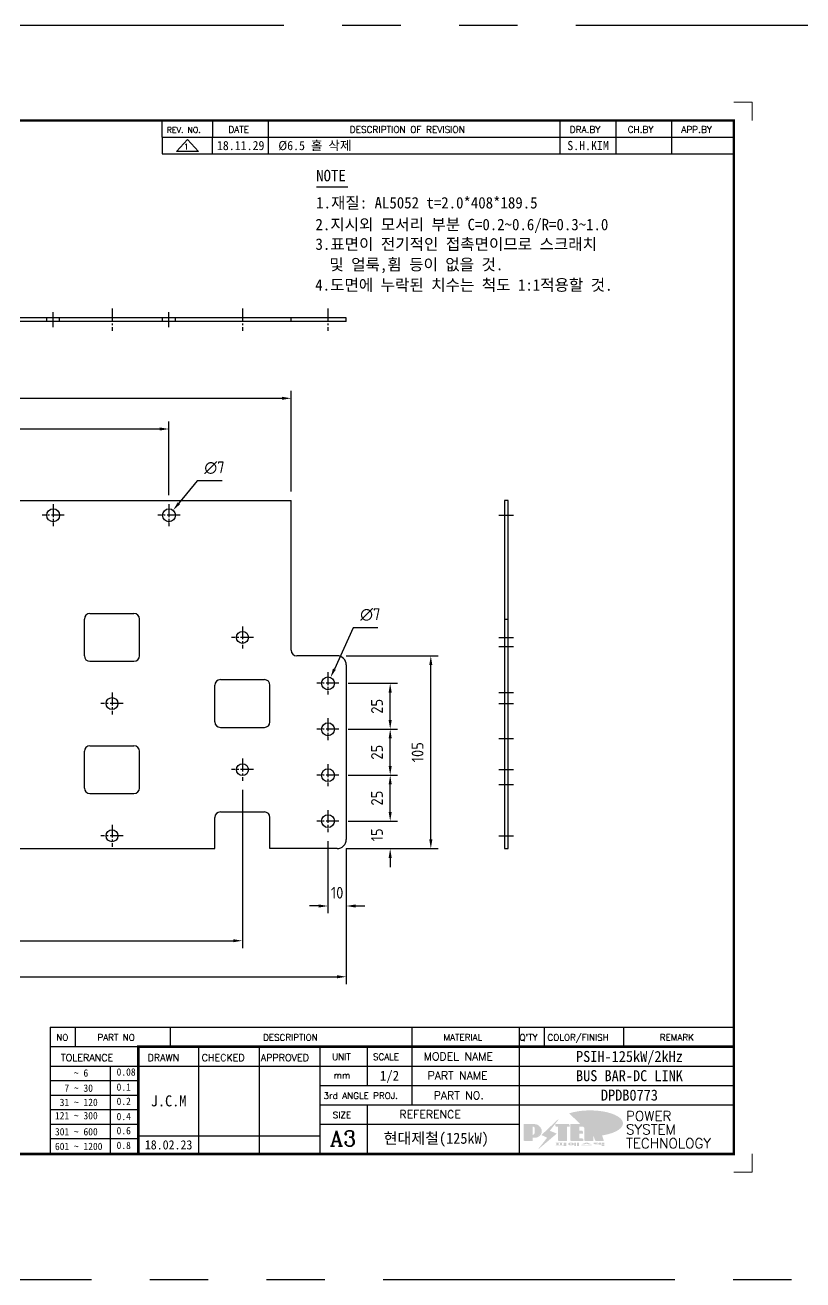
# Model space of a CAD drawing. Header units: millimetres. Extents: x 352 to 10586, y 0 to 3040.
# Drawn here: x 3135 to 3558, y 2121 to 2804 of the extents above; entities that cross this region are included whole.
import ezdxf
from ezdxf.enums import TextEntityAlignment as Align

# ---------------------------------------------------------------- set-up
doc = ezdxf.new("R2010")
doc.units = ezdxf.units.MM
for name, pattern in [('CENTER', [50.8, 31.75, -6.35, 6.35, -6.35]), ('CENTER1', [10, 7, -1, 1, -1]), ('HIDDEN2', [4.7625, 3.175, -1.5875]), ('PHANTOM2', [31.75, 15.875, -3.175, 3.175, -3.175, 3.175, -3.175])]:
    doc.linetypes.add(name, pattern=pattern)
doc.layers.add('FORMAT-1', color=7, linetype='Continuous')
doc.layers.add('line', color=3, linetype='Continuous')
doc.styles.add('h1', font='')
doc.styles.add('HAN', font='')
doc.styles.add('RC', font='ROMANC.SHX')
doc.styles.add('ROMANT', font='romant')
doc.styles.get("Standard").update_dxf_attribs({"font": 'ISOCP.SHX', "bigfont": 'WHGTXT.SHX'})
doc.styles.get('h1').set_extended_font_data('New Gulim')
doc.styles.get('HAN').set_extended_font_data('GulimChe')
doc.dimstyles.new('PS-2', dxfattribs={"dimscale": 2, "dimtxt": 3.2, "dimasz": 2.5, "dimexe": 2, "dimexo": 2.5, "dimgap": 2, "dimtad": 1, "dimtoh": 1, "dimrnd": 0.05, "dimzin": 12, "dimdsep": 46, "dimtxsty": 'Standard', "dimcen": 0, "dimclrt": 2, "dimazin": 3, "dimtfac": 1, "dimtofl": 0, "dimtmove": 0, "dimatfit": 3, "dimfxl": 0, "dimtolj": 1, "dimtzin": 0, "dimarcsym": 0})

# ---------------------------------------------------------------- blocks, each defined once
blk = doc.blocks.new('*D454')
at = {"color": 0, "lineweight": -2}
for p, q in [((3309.71, 2460.46), (3359.68, 2460.46)), ((3355.68, 2360.46), (3355.68, 2455.46)), ((3309.71, 2355.46), (3359.68, 2355.46))]:
    blk.add_line(p, q, dxfattribs=at)
at = {"color": 0}
for points in [[(3354.85, 2455.46), (3356.52, 2455.46), (3355.68, 2460.46)], [(3354.85, 2360.46), (3356.52, 2360.46), (3355.68, 2355.46)]]:
    blk.add_solid(points, dxfattribs=at)
at = {"layer": 'Defpoints', "color": 0}
for p in [(3304.71, 2460.46), (3355.68, 2460.46), (3304.71, 2355.46)]:
    blk.add_point(p, dxfattribs=at)
at = {"color": 2, "insert": (3348.48, 2407.96), "char_height": 6.4, "attachment_point": 5, "rotation": 90}
blk.add_mtext('\\A1;105', dxfattribs=at)
blk = doc.blocks.new('*D455')
at = {"color": 0, "lineweight": -2}
for p, q in [((3333.58, 2375.46), (3333.58, 2380.46)), ((3310.71, 2370.46), (3337.58, 2370.46)), ((3309.71, 2355.46), (3337.58, 2355.46)), ((3333.58, 2350.46), (3333.58, 2345.46))]:
    blk.add_line(p, q, dxfattribs=at)
at = {"color": 0}
for points in [[(3332.74, 2375.46), (3334.41, 2375.46), (3333.58, 2370.46)], [(3332.74, 2350.46), (3334.41, 2350.46), (3333.58, 2355.46)]]:
    blk.add_solid(points, dxfattribs=at)
at = {"layer": 'Defpoints', "color": 0}
for p in [(3305.71, 2370.46, 0), (3333.58, 2370.46), (3304.71, 2355.46)]:
    blk.add_point(p, dxfattribs=at)
at = {"color": 2, "insert": (3326.38, 2362.96), "char_height": 6.4, "attachment_point": 5, "rotation": 90}
blk.add_mtext('\\A1;15', dxfattribs=at)
blk = doc.blocks.new('*D456')
at = {"color": 0, "lineweight": -2}
for p, q in [((3310.71, 2395.46), (3337.58, 2395.46)), ((3333.58, 2375.46), (3333.58, 2390.46)), ((3310.71, 2370.46), (3337.58, 2370.46))]:
    blk.add_line(p, q, dxfattribs=at)
at = {"color": 0}
for points in [[(3332.74, 2390.46), (3334.41, 2390.46), (3333.58, 2395.46)], [(3332.74, 2375.46), (3334.41, 2375.46), (3333.58, 2370.46)]]:
    blk.add_solid(points, dxfattribs=at)
at = {"layer": 'Defpoints', "color": 0}
for p in [(3305.71, 2395.46, 0), (3333.58, 2395.46), (3305.71, 2370.46, 0)]:
    blk.add_point(p, dxfattribs=at)
at = {"color": 2, "insert": (3326.38, 2382.96), "char_height": 6.4, "attachment_point": 5, "rotation": 90}
blk.add_mtext('\\A1;25', dxfattribs=at)
blk = doc.blocks.new('*D457')
at = {"color": 0, "lineweight": -2}
for p, q in [((3310.71, 2420.46), (3337.58, 2420.46)), ((3333.58, 2400.46), (3333.58, 2415.46)), ((3310.71, 2395.46), (3337.58, 2395.46))]:
    blk.add_line(p, q, dxfattribs=at)
at = {"color": 0}
for points in [[(3332.74, 2415.46), (3334.41, 2415.46), (3333.58, 2420.46)], [(3332.74, 2400.46), (3334.41, 2400.46), (3333.58, 2395.46)]]:
    blk.add_solid(points, dxfattribs=at)
at = {"layer": 'Defpoints', "color": 0}
for p in [(3305.71, 2420.46, 0), (3333.58, 2420.46), (3305.71, 2395.46, 0)]:
    blk.add_point(p, dxfattribs=at)
at = {"color": 2, "insert": (3326.38, 2407.96), "char_height": 6.4, "attachment_point": 5, "rotation": 90}
blk.add_mtext('\\A1;25', dxfattribs=at)
blk = doc.blocks.new('*D458')
at = {"color": 0, "lineweight": -2}
for p, q in [((3310.71, 2445.46), (3337.58, 2445.46)), ((3333.58, 2425.46), (3333.58, 2440.46)), ((3310.71, 2420.46), (3337.58, 2420.46))]:
    blk.add_line(p, q, dxfattribs=at)
at = {"color": 0}
for points in [[(3332.74, 2440.46), (3334.41, 2440.46), (3333.58, 2445.46)], [(3332.74, 2425.46), (3334.41, 2425.46), (3333.58, 2420.46)]]:
    blk.add_solid(points, dxfattribs=at)
at = {"layer": 'Defpoints', "color": 0}
for p in [(3305.71, 2445.46, 0), (3333.58, 2445.46), (3305.71, 2420.46, 0)]:
    blk.add_point(p, dxfattribs=at)
at = {"color": 2, "insert": (3326.38, 2432.96), "char_height": 6.4, "attachment_point": 5, "rotation": 90}
blk.add_mtext('\\A1;25', dxfattribs=at)
blk = doc.blocks.new('*D459')
at = {"color": 0, "lineweight": -2}
for p, q in [((3313.42, 2475.68), (3303.22, 2453.2)), ((3326.91, 2475.68), (3313.42, 2475.68))]:
    blk.add_line(p, q, dxfattribs=at)
at = {"color": 0}
blk.add_solid([(3302.47, 2453.54), (3303.98, 2452.86), (3301.16, 2448.65)], dxfattribs=at)
at = {"layer": 'Defpoints', "color": 0}
for p in [(3301.16, 2448.65), (3298.27, 2442.27)]:
    blk.add_point(p, dxfattribs=at)
at = {"color": 2, "insert": (3322.75, 2482.88), "char_height": 6.4, "attachment_point": 5}
blk.add_mtext('\\A1;∅7', dxfattribs=at)
blk = doc.blocks.new('*D460')
at = {"color": 0, "lineweight": -2}
for p, q in [((2841.67, 2368.46), (2841.67, 2281.71)), ((3309.67, 2354.77), (3309.67, 2281.71)), ((2846.67, 2285.71), (3304.67, 2285.71))]:
    blk.add_line(p, q, dxfattribs=at)
at = {"color": 0}
for points in [[(2846.67, 2286.54), (2846.67, 2284.87), (2841.67, 2285.71)], [(3304.67, 2286.54), (3304.67, 2284.87), (3309.67, 2285.71)]]:
    blk.add_solid(points, dxfattribs=at)
at = {"layer": 'Defpoints', "color": 0}
for p in [(2841.67, 2373.46), (3309.67, 2359.77), (3309.67, 2285.71)]:
    blk.add_point(p, dxfattribs=at)
at = {"color": 2, "insert": (3075.67, 2292.91), "char_height": 6.4, "attachment_point": 5}
blk.add_mtext('\\A1;468', dxfattribs=at)
blk = doc.blocks.new('*D463')
at = {"color": 0, "lineweight": -2}
for p, q in [((3253.17, 2387.46), (3253.17, 2301.34)), ((2898.17, 2380.46), (2898.17, 2301.34)), ((2903.17, 2305.34), (3248.17, 2305.34))]:
    blk.add_line(p, q, dxfattribs=at)
at = {"color": 0}
for points in [[(2903.17, 2306.17), (2903.17, 2304.5), (2898.17, 2305.34)], [(3248.17, 2306.17), (3248.17, 2304.5), (3253.17, 2305.34)]]:
    blk.add_solid(points, dxfattribs=at)
at = {"layer": 'Defpoints', "color": 0}
for p in [(3253.17, 2392.46, 0), (2898.17, 2385.46, 0), (3253.17, 2305.34)]:
    blk.add_point(p, dxfattribs=at)
at = {"color": 2, "insert": (3075.67, 2312.54), "char_height": 6.4, "attachment_point": 5}
blk.add_mtext('\\A1;P-71*5=355', dxfattribs=at)
blk = doc.blocks.new('*D464')
at = {"color": 0, "lineweight": -2}
for p, q in [((3299.71, 2359.46), (3299.71, 2320.25)), ((3309.71, 2355.46), (3309.71, 2320.25)), ((3294.71, 2324.25), (3289.71, 2324.25)), ((3314.71, 2324.25), (3319.71, 2324.25))]:
    blk.add_line(p, q, dxfattribs=at)
at = {"color": 0}
for points in [[(3294.71, 2325.08), (3294.71, 2323.41), (3299.71, 2324.25)], [(3314.71, 2325.08), (3314.71, 2323.41), (3309.71, 2324.25)]]:
    blk.add_solid(points, dxfattribs=at)
at = {"layer": 'Defpoints', "color": 0}
for p in [(3299.71, 2364.46, 0), (3309.71, 2360.46, 0), (3299.71, 2324.25)]:
    blk.add_point(p, dxfattribs=at)
at = {"color": 2, "insert": (3304.71, 2331.45), "char_height": 6.4, "attachment_point": 5}
blk.add_mtext('\\A1;10', dxfattribs=at)
blk = doc.blocks.new('*D467')
at = {"color": 0, "lineweight": -2}
for p, q in [((2898.21, 2547.96), (2898.21, 2587.92)), ((2903.21, 2583.92), (3208.21, 2583.92)), ((3213.21, 2547.96), (3213.21, 2587.92))]:
    blk.add_line(p, q, dxfattribs=at)
at = {"color": 0}
for points in [[(2903.21, 2584.76), (2903.21, 2583.09), (2898.21, 2583.92)], [(3208.21, 2584.76), (3208.21, 2583.09), (3213.21, 2583.92)]]:
    blk.add_solid(points, dxfattribs=at)
at = {"layer": 'Defpoints', "color": 0}
for p in [(3213.21, 2583.92), (2898.21, 2542.96, 0), (3213.21, 2542.96, 0)]:
    blk.add_point(p, dxfattribs=at)
at = {"color": 2, "insert": (3055.71, 2591.12), "char_height": 6.4, "attachment_point": 5}
blk.add_mtext('\\A1;P-63*5=315', dxfattribs=at)
blk = doc.blocks.new('*D468')
at = {"color": 0, "lineweight": -2}
for p, q in [((3228.63, 2555.61), (3218.63, 2543.51)), ((3242.13, 2555.61), (3228.63, 2555.61))]:
    blk.add_line(p, q, dxfattribs=at)
at = {"color": 0}
blk.add_solid([(3217.99, 2544.04), (3219.27, 2542.98), (3215.44, 2539.66)], dxfattribs=at)
at = {"layer": 'Defpoints', "color": 0}
for p in [(3215.44, 2539.66), (3210.98, 2534.26)]:
    blk.add_point(p, dxfattribs=at)
at = {"color": 2, "insert": (3237.97, 2562.81), "char_height": 6.4, "attachment_point": 5}
blk.add_mtext('\\A1;∅7', dxfattribs=at)
blk = doc.blocks.new('*D601')
at = {"color": 0, "lineweight": -2}
for p, q in [((2871.71, 2549.96), (2871.71, 2604.62)), ((3279.71, 2549.96), (3279.71, 2604.62)), ((2876.71, 2600.62), (3274.71, 2600.62))]:
    blk.add_line(p, q, dxfattribs=at)
at = {"color": 0}
for points in [[(2876.71, 2601.45), (2876.71, 2599.79), (2871.71, 2600.62)], [(3274.71, 2601.45), (3274.71, 2599.79), (3279.71, 2600.62)]]:
    blk.add_solid(points, dxfattribs=at)
at = {"layer": 'Defpoints', "color": 0}
for p in [(3279.71, 2600.62), (2871.71, 2544.96), (3279.71, 2544.96)]:
    blk.add_point(p, dxfattribs=at)
at = {"color": 2, "insert": (3075.71, 2607.82), "char_height": 6.4, "attachment_point": 5}
blk.add_mtext('\\A1;408', dxfattribs=at)
blk = doc.blocks.new('re3')
at = {"color": 180}
for p, q in [((0, 0), (0, -4.55)), ((6.87, -0.64), (3.86, -3.91)), ((6.87, -0.64), (9.88, -3.91)), ((13.74, -4.55), (13.74, 0)), ((28.97, -4.55), (28.97, 0)), ((108.25, -4.55), (108.25, 0)), ((123.49, -4.55), (123.49, 0)), ((138.64, -4.55), (138.64, 0)), ((0, -4.55), (155.53, -4.55)), ((9.88, -3.91), (3.86, -3.91))]:
    blk.add_line(p, q, dxfattribs=at)
at = {"color": 2, "style": 'RC', "oblique": 15}
blk.add_attdef('REV.NO', text='', height=1.56, dxfattribs=at).set_placement((6.59, -2.56), align=Align.MIDDLE_CENTER)
blk.add_attdef('-1', text='', height=1.56, dxfattribs=at).set_placement((9.37, -1.66), align=Align.MIDDLE_LEFT)
at = {"color": 2, "style": 'HAN'}
for tag, p in [('REV.-DATE', (21.36, -2.28)), ('DRA.BY', (115.87, -2.28)), ('CH.BY', (131.07, -2.28)), ('APP.BY', (147.09, -2.28))]:
    blk.add_attdef(tag, text='', height=2.5, dxfattribs=at).set_placement(p, align=Align.MIDDLE_CENTER)
blk.add_attdef('DESCRIPTION-OF-REVISION', text='', height=2.5, dxfattribs=at).set_placement((31.61, -2.28), align=Align.MIDDLE_LEFT)
blk = doc.blocks.new('t3')
for p, q in [((0, 15.88), (46.25, 15.88)), ((0, 15.88), (0, 0)), ((46.25, 15.88), (46.25, 0)), ((0, 0), (46.25, 0))]:
    blk.add_line(p, q)
at = {"color": 1, "style": 'h1'}
for s, p in [('이도면은 (주)피에스텍의', (1.4, 11.29)), ('자산으로서 불법 유출시', (1.4, 6.41)), ('법에 의하여 처벌됨.', (1.4, 1.52))]:
    blk.add_text(s, height=3, dxfattribs=at).set_placement(p)
blk = doc.blocks.new('new LOGO')
at = {"layer": 'line'}
h = blk.add_hatch(color=253, dxfattribs=at)
edge = h.paths.add_edge_path()
edge.add_ellipse((333.9, 86.4), major_axis=(-165.9, 0), ratio=0.39426, start_angle=111.51268, end_angle=334.46902)
edge.add_ellipse((314.1, 81.2), major_axis=(-153.7, 0), ratio=0.40699, start_angle=121.30662, end_angle=327.74369, ccw=False)
edge.add_line((394, 27.8), (394.7, 25.6))
h = blk.add_hatch(color=1, dxfattribs=at)
h.paths.add_polyline_path([(41.5, 16.4), (54.3, 16.4, 1), (54.3, 82.9), (0, 82.9), (0, -0.1), (41.5, -0.1)])
h.paths.add_polyline_path([(41.5, 27.9), (41.5, 71.9), (43.6, 71.9, -0.414214), (54.6, 60.9), (54.6, 38.9, -0.414214), (43.6, 27.9)], flags=16)
h.paths.add_polyline_path([(214.7, 71.9), (227.5, 71.9), (227.5, 82.9), (159.7, 82.9), (159.7, 71.9), (172.5, 71.9), (172.5, -0.1), (214.7, -0.1)])
h.paths.add_polyline_path([(276, 37.4), (294.8, 37.4), (294.8, 49.1), (276, 49.1), (276, 71.9), (294.8, 71.9), (294.8, 82.9), (234.5, 82.9), (234.5, -0.1), (297, -0.1), (297, 10.9), (276, 10.9)])
h.paths.add_polyline_path([(347.2, 35.2), (359.7, -0.1), (400.5, -0.1), (379.6, 66.8), (399.7, 82.9), (380.6, 82.9), (347.2, 61.6), (347.2, 82.9), (305.5, 82.9), (305.5, -0.1), (347.2, -0.1)])
h = blk.add_hatch(color=250, dxfattribs=at)
h.paths.add_polyline_path([(44.5, 69.4), (46.6, 69.4, -0.129793), (52, 68, 0.221832), (43.6, 71.9), (41.5, 71.9), (41.5, 27.9), (43.6, 27.9, 0.02048), (44.5, 28)], flags=17)
h.paths.add_polyline_path([(44.5, 13.9), (57.3, 13.9, 0.72362), (77.1, 73.9, -0.679777), (54.3, 16.4), (41.5, 16.4), (41.5, -0.1), (3, -0.1), (3, -2.6), (44.5, -2.6)])
h.paths.add_polyline_path([(117.9, 14.2), (71.5, -44.4), (77.1, -39.6), (120.8, 15.6), (92, 28.9), (173.3, 106), (177.5, 111.4), (89.1, 27.6)])
h.paths.add_polyline_path([(162.7, 71.9), (162.7, 69.4), (172.5, 69.4), (172.5, 71.9)], flags=17)
h.paths.add_polyline_path([(217.7, 69.4), (230.5, 69.4), (230.5, 80.4), (227.5, 80.4), (227.5, 71.9), (214.7, 71.9), (214.7, -0.1), (175.5, -0.1), (175.5, -2.6), (217.7, -2.6)])
h.paths.add_polyline_path([(297.8, 46.6), (294.8, 46.6), (294.8, 37.4), (276, 37.4), (276, 10.9), (279, 10.9), (279, 34.9), (297.8, 34.9)])
h.paths.add_polyline_path([(300, 8.4), (297, 8.4), (297, -0.1), (237.5, -0.1), (237.5, -2.6), (300, -2.6)])
h.paths.add_polyline_path([(297.8, 80.4), (294.8, 80.4), (294.8, 71.9), (276, 71.9), (276, 49.1), (279, 49.1), (279, 69.4), (297.8, 69.4)])
h.paths.add_polyline_path([(350.2, 80.4), (347.2, 80.4), (347.2, 61.6), (350.2, 63.5)])
h.paths.add_polyline_path([(350.2, 26.7), (347.2, 35.2), (347.2, -0.1), (308.5, -0.1), (308.5, -2.6), (350.2, -2.6)])
h.paths.add_polyline_path([(402.7, 80.4), (396.5, 80.4), (379.6, 66.8), (400.5, -0.1), (361.8, -0.1), (362.7, -2.6), (403.5, -2.6), (382.6, 64.3)])
blk.add_hatch(color=5, dxfattribs=at).paths.add_polyline_path([(166.3, 35), (131, 49), (180.4, 112.7), (92, 28.9), (120.8, 15.6), (74.4, -43)])
h = blk.add_hatch(color=250, dxfattribs=at)
edge = h.paths.add_edge_path()
edge.add_ellipse((237.8, -17.6), major_axis=(-14.3, 0), ratio=0.526336, start_angle=192.2456, end_angle=269.07481)
edge.add_line((238.1, -10.1), (237.6, -10.1))
edge.add_ellipse((237.8, -17.6), major_axis=(-14.3, 0), ratio=0.526336, start_angle=270.92519, end_angle=449.07481)
edge.add_line((237.6, -25.1), (238.1, -25.1))
edge.add_ellipse((237.8, -17.6), major_axis=(-14.3, 0), ratio=0.526336, start_angle=450.92519, end_angle=527.7544)
edge.add_line((251.7, -19.2), (254.1, -19.2))
edge.add_line((254.1, -19.2), (254.1, -27.1))
edge.add_line((254.1, -27.1), (263.1, -27.1))
edge.add_line((263.1, -27.1), (263.1, -10.1))
edge.add_line((263.1, -10.1), (254.1, -10.1))
edge.add_line((254.1, -10.1), (254.1, -16))
edge.add_line((254.1, -16), (251.7, -16))
h.paths.add_polyline_path([(241, -16.4), (241, -18.7, -1), (234.4, -18.7), (234.4, -16.4, -1)], flags=16)
h.paths.add_polyline_path([(278.2, -10.1), (268.1, -10.1), (268.1, -27.1), (278.2, -27.1)])
h.paths.add_polyline_path([(310.3, -10.1), (310.3, -11.1, -0.157169), (289.3, -17.5), (294, -19.9, 0.128407), (316.3, -15.9, 0.128407), (338.6, -19.9), (343.3, -17.5, -0.157169), (322.2, -11.1), (322.2, -10.1)])
h.paths.add_polyline_path([(342.1, -25.1), (342.1, -22.3), (290.4, -22.3), (290.4, -25.1)])
h.paths.add_polyline_path([(352, -10.1), (352, -16.2, 0.414214), (354, -18.2), (378.7, -18.2), (378.7, -19.6), (390.2, -19.6), (390.2, -10.1), (378.7, -10.1), (378.7, -13.6), (374.7, -13.6), (374.7, -15.1), (378.7, -15.1), (378.7, -16.2), (364.7, -16.2), (364.7, -15.1), (371.2, -15.1), (371.2, -13.6), (364.7, -13.6), (364.7, -12.6), (374.7, -12.6), (374.7, -10.1)])
h.paths.add_polyline_path([(393.8, -10.1), (393.8, -19.6), (405, -19.6), (405, -10.1)])
h.paths.add_polyline_path([(405, -27.1), (405, -20.9), (356.8, -20.9), (356.8, -23), (391.8, -23), (391.8, -27.1)])
h.paths.add_polyline_path([(200.4, -10.1), (200.4, -22.3), (193.2, -22.3), (193.2, -12.6), (196.6, -12.6), (196.6, -10.1), (161, -10.1), (161, -12.6), (164.5, -12.6), (164.5, -22.3), (161, -22.3), (161, -25.1), (200.4, -25.1), (200.4, -27.1), (213.9, -27.1), (213.9, -10.1)])
h.paths.add_polyline_path([(182, -12.6), (175.6, -12.6), (175.6, -22.3), (182, -22.3)], flags=17)
blk = doc.blocks.new('format-3')
at = {"color": 3, "lineweight": 9}
for p, q in [((0, 286.3), (0, 291.3)), ((5, 291.3), (0, 291.3)), ((414.5, 291.3), (419.5, 291.3)), ((419.5, 286.3), (419.5, 291.3)), ((0, 5), (0, 0)), ((419.5, 5), (419.5, 0)), ((5, 0), (0, 0)), ((414.5, 0), (419.5, 0))]:
    blk.add_line(p, q, dxfattribs=at)
at = {"color": 180}
for p, q in [((258.97, 281.75), (258.97, 286.3)), ((272.71, 281.75), (272.71, 286.3)), ((287.94, 281.75), (287.94, 286.3)), ((367.22, 281.75), (367.22, 286.3)), ((382.45, 281.75), (382.45, 286.3)), ((397.61, 281.75), (397.61, 286.3)), ((258.97, 281.75), (414.5, 281.75)), ((228.5, 39.49), (228.5, 5)), ((228.5, 39.49), (414.5, 39.49)), ((235.29, 39.49), (235.29, 34.21)), ((261.24, 34.21), (261.24, 39.49)), ((326.9, 39.49), (326.9, 34.21)), ((356.11, 39.49), (356.11, 34.21)), ((362.93, 39.49), (362.93, 34.21)), ((384.48, 39.49), (384.48, 34.21)), ((228.5, 34.21), (252.48, 34.21)), ((268.96, 5), (268.96, 34.21)), ((285.45, 5), (285.45, 34.21)), ((301.94, 5), (301.94, 34.21)), ((314.72, 34.21), (314.72, 23.65)), ((326.9, 34.21), (326.9, 18.37)), ((356.11, 34.21), (356.11, 5)), ((228.5, 28.93), (252.48, 28.93)), ((244.89, 5.23), (244.89, 28.93)), ((252.48, 28.93), (414.5, 28.93)), ((228.5, 24.98), (252.48, 24.98)), ((228.5, 21.03), (252.48, 21.03)), ((301.94, 23.65), (414.5, 23.65)), ((228.5, 17.08), (252.48, 17.08)), ((301.94, 18.37), (414.5, 18.37)), ((314.72, 18.37), (314.72, 5)), ((228.5, 13.13), (252.48, 13.13)), ((301.94, 13.09), (356.11, 13.09)), ((228.5, 9.18), (252.48, 9.18)), ((252.48, 9.95), (301.94, 9.95))]:
    blk.add_line(p, q, dxfattribs=at)
at = {"const_width": 0.7}
blk.add_lwpolyline([(252.48, 5), (252.48, 34.21), (414.5, 34.21)], dxfattribs=at)
at = {"layer": 'FORMAT-1', "const_width": 0.7}
blk.add_lwpolyline([(13, 5), (13, 286.3), (414.5, 286.3), (414.5, 5)], close=True, dxfattribs=at)
blk.add_blockref('t3', (13, 5))
at = {"xscale": 0.05400000000000027, "yscale": 0.05400000000000027, "zscale": 0.05400000000000027}
blk.add_blockref('new LOGO', (357.35, 8.65), dxfattribs=at)
at = {"color": 2}
for s, height, style, p in [('REV. NO.', 1.56, 'RC', (260.23, 282.95)), ('DATE', 1.788, 'RC', (276.95, 282.94)), ('DESCRIPTION OF REVISION', 1.7875, 'RC', (309.98, 282.94)), ('DRA.BY', 1.788, 'RC', (369.83, 282.94)), ('CH.BY', 1.788, 'RC', (385.59, 282.94)), ('APP.BY', 1.788, 'RC', (400.18, 282.94)), ('NO', 1.742, 'RC', (230.16, 35.83)), ('PART NO', 1.742, 'RC', (241.36, 35.83)), ('DESCRIPTION', 1.7424, 'RC', (286.43, 35.83)), ('MATERIAL', 1.742, 'RC', (335.52, 35.83)), ("Q'TY", 1.742, 'RC', (356.17, 35.83)), ('COLOR/FINISH', 1.7424, 'RC', (363.8, 35.83)), ('REMARK', 1.742, 'RC', (394.37, 35.83)), (' TOLERANCE', 1.9, 'RC', (230.11, 30.22)), ('DRAWN', 1.9, 'RC', (255, 30.22)), ('CHECKED', 1.9, 'RC', (269.71, 30.22)), ('APPROVED', 1.9, 'RC', (285.8, 30.22)), ('UNIT', 1.742, 'RC', (305.19, 30.55)), ('SCALE', 1.742, 'RC', (316.32, 30.55)), ('MODEL NAME', 2.178, 'RC', (330.12, 30.46)), ('    ~ 6', 2, 'HAN', (229.8, 26.03)), ('0.08', 2, 'HAN', (246.57, 26.31)), ('PART NAME', 2.178, 'RC', (331.17, 25.24)), ('0.1', 2, 'HAN', (246.57, 22.2)), ('mm', 1.742, 'RC', (305.67, 25.56)), ('  7 ~ 30', 2, 'HAN', (229.8, 21.91)), ('3rd ANGLE PROJ.', 1.7424, 'RC', (302.87, 19.97)), ('PART NO.', 2.178, 'RC', (332.84, 19.85)), (' 31 ~ 120', 2, 'HAN', (229.8, 18.04)), ('0.2', 2, 'HAN', (246.57, 18.32)), ('121 ~ 300', 2, 'HAN', (229.8, 14.42)), ('0.4', 2, 'HAN', (246.57, 14.2)), ('SIZE', 1.742, 'RC', (305.39, 14.71)), ('REFERENCE', 2.178, 'RC', (323.52, 14.69)), ('301 ~ 600', 2, 'HAN', (229.8, 10.04)), ('0.6', 2, 'HAN', (246.57, 10.32)), ('601 ~ 1200', 2, 'HAN', (229.8, 6.05)), ('0.8', 2, 'HAN', (246.57, 6.33))]:
    blk.add_text(s, height=height, dxfattribs=dict(at, style=style)).set_placement(p)
at = {"style": 'ROMANT'}
for s, p in [('POWER', (385.15, 13.96)), ('SYSTEM', (385.15, 10.31)), ('TECHNOLOGY', (385.15, 6.56))]:
    blk.add_text(s, height=2.7, dxfattribs=at).set_placement(p)
at = {"color": 2, "lineweight": 25, "style": 'RC'}
blk.add_text('A3', height=4.182, dxfattribs=at).set_placement((304.61, 7.14))
at = {"style": 'HAN'}
for tag, height, p in [('MODEL-NAME', 3, (386.1, 31.53)), ('SCALE', 2.7, (320.81, 26.29)), ('PART-NAME', 3, (386.1, 26.29)), ('DRA-BY', 3, (260.72, 19.44)), ('CH-BY', 3, (277.21, 19.44)), ('APP-BY', 3, (293.7, 19.44)), ('PART-NO', 3, (386.1, 21.01)), ('관련업체', 3, (333.52, 9.26)), ('DRA-DATE', 2.5, (260.72, 7.47)), ('CH-DATE', 2.5, (277.21, 7.47)), ('APP-DATE', 2.5, (293.7, 7.47))]:
    blk.add_attdef(tag, text='', height=height, dxfattribs=at).set_placement(p, align=Align.MIDDLE_CENTER)

msp = doc.modelspace()

# ---------------------------------------------------------------- linework, layer by layer
msp.add_line((3293.565, 2715.809), (3310.542, 2715.809))
at = {"color": 6}
for p, q in [((3309.713, 2644.429), (2841.713, 2644.429, 0)), ((3279.713, 2642.429, 0), (3279.713, 2644.429, 0)), ((3309.713, 2642.429), (3309.713, 2644.429)), ((3309.713, 2642.429), (2841.713, 2642.429, 0)), ((2871.713, 2544.96), (3279.713, 2544.96)), ((3279.713, 2463.46), (3279.713, 2544.96)), ((3395.75, 2544.96), (3395.75, 2355.46, 0)), ((3397.75, 2544.96), (3395.75, 2544.96)), ((3397.75, 2355.46, 0), (3397.75, 2544.96)), ((3167.165, 2460.46), (3167.165, 2480.46)), ((3170.165, 2483.46), (3194.165, 2483.46)), ((3170.165, 2483.46), (3194.165, 2483.46)), ((3197.165, 2460.46), (3197.165, 2480.46)), ((3395.75, 2480.46), (3397.75, 2480.46)), ((3304.713, 2460.46), (3282.713, 2460.46)), ((3170.165, 2457.46), (3194.165, 2457.46)), ((3309.713, 2455.46), (3309.713, 2360.46)), ((3241.165, 2447.46), (3265.165, 2447.46)), ((3241.165, 2447.46), (3265.165, 2447.46)), ((3238.165, 2424.46), (3238.165, 2444.46)), ((3268.165, 2424.46), (3268.165, 2444.46)), ((3241.165, 2421.46), (3265.165, 2421.46)), ((3170.165, 2411.46), (3194.165, 2411.46)), ((3170.165, 2411.46), (3194.165, 2411.46)), ((3167.165, 2388.46), (3167.165, 2408.46)), ((3197.165, 2388.46), (3197.165, 2408.46)), ((3170.165, 2385.46), (3194.165, 2385.46)), ((3238.165, 2355.46), (3238.165, 2372.46)), ((3241.165, 2375.46), (3265.165, 2375.46)), ((3241.165, 2375.46), (3265.165, 2375.46)), ((3268.165, 2355.46), (3268.165, 2372.46)), ((3126.165, 2355.46), (3238.165, 2355.46)), ((3304.713, 2355.46), (3268.165, 2355.46)), ((3395.75, 2355.46), (3397.75, 2355.46))]:
    msp.add_line(p, q, dxfattribs=at)
at = {"color": 2, "linetype": 'HIDDEN2'}
for p, q in [((3146.713, 2642.429, 0), (3146.713, 2644.429, 0)), ((3153.713, 2642.429, 0), (3153.713, 2644.429, 0)), ((3209.713, 2642.429, 0), (3209.713, 2644.429, 0)), ((3216.713, 2642.429, 0), (3216.713, 2644.429, 0))]:
    msp.add_line(p, q, dxfattribs=at)
at = {"color": 1, "linetype": 'CENTER'}
for p, q in [((3150.213, 2639.429, 0), (3150.213, 2647.429, 0)), ((3213.213, 2639.429, 0), (3213.213, 2647.429, 0)), ((3392.75, 2536.96, 0), (3400.75, 2536.96, 0)), ((3392.75, 2470.46), (3400.75, 2470.46)), ((3392.75, 2434.46), (3400.75, 2434.46)), ((3392.75, 2398.46), (3400.75, 2398.46)), ((3392.75, 2362.46), (3400.75, 2362.46))]:
    msp.add_line(p, q, dxfattribs=at)
at = {"color": 6, "linetype": 'CENTER1'}
for p, q in [((3182.213, 2649.429, 0), (3182.213, 2637.429, 0)), ((3182.213, 2649.429, 0), (3182.213, 2637.429, 0)), ((3253.213, 2649.429, 0), (3253.213, 2637.429, 0)), ((3253.213, 2649.429, 0), (3253.213, 2637.429, 0)), ((3299.713, 2649.429, -0.001), (3299.713, 2637.429, -0.001))]:
    msp.add_line(p, q, dxfattribs=at)
at = {"color": 1, "linetype": 'CENTER1'}
for p, q in [((3150.213, 2542.96, 0), (3150.213, 2530.96, 0)), ((3213.213, 2542.96, 0), (3213.213, 2530.96, 0)), ((3156.213, 2536.96, 0), (3144.213, 2536.96, 0)), ((3219.213, 2536.96, 0), (3207.213, 2536.96, 0)), ((3253.213, 2476.46, 0), (3253.213, 2464.46, 0)), ((3259.213, 2470.46, 0), (3247.213, 2470.46, 0)), ((3299.713, 2451.46, 0), (3299.713, 2439.46, 0)), ((3182.213, 2440.46, 0), (3182.213, 2428.46, 0)), ((3305.713, 2445.46, 0), (3293.713, 2445.46, 0)), ((3188.213, 2434.46, 0), (3176.213, 2434.46, 0)), ((3299.713, 2426.46, 0), (3299.713, 2414.46, 0)), ((3305.713, 2420.46, 0), (3293.713, 2420.46, 0)), ((3259.213, 2398.46, 0), (3247.213, 2398.46, 0)), ((3253.213, 2404.46, 0), (3253.213, 2392.46, 0)), ((3299.713, 2401.46, 0), (3299.713, 2389.46, 0)), ((3305.713, 2395.46, 0), (3293.713, 2395.46, 0)), ((3305.713, 2370.46, 0), (3293.713, 2370.46, 0)), ((3299.713, 2376.46, 0), (3299.713, 2364.46, 0)), ((3182.213, 2368.46, 0), (3182.213, 2356.46, 0)), ((3188.213, 2362.46, 0), (3176.213, 2362.46, 0))]:
    msp.add_line(p, q, dxfattribs=at)
at = {"color": 6, "linetype": 'CENTER'}
for p, q in [((3392.75, 2465.46), (3400.75, 2465.46)), ((3392.75, 2440.46), (3400.75, 2440.46)), ((3392.75, 2415.46, 0), (3400.75, 2415.46, 0)), ((3392.75, 2390.46, 0), (3400.75, 2390.46, 0))]:
    msp.add_line(p, q, dxfattribs=at)
at = {"color": 6, "linetype": 'PHANTOM2', "ltscale": 10, "elevation": 0.001}
msp.add_lwpolyline([(894.533, 2803.79), (5393.472, 2803.79), (5393.472, 2120.692), (894.533, 2120.692)], close=True, dxfattribs=at)
at = {"color": 6}
for centre, radius in [((3150.213, 2536.96), 3.5), ((3213.213, 2536.96), 3.5), ((3253.213, 2470.46), 3.25), ((3299.713, 2445.46), 3.5), ((3182.213, 2434.46), 3.25), ((3299.713, 2420.46), 3.5), ((3253.213, 2398.46), 3.25), ((3299.713, 2395.46), 3.5), ((3299.713, 2370.46), 3.5), ((3182.213, 2362.46), 3.25)]:
    msp.add_circle(centre, radius, dxfattribs=at)
for centre, radius, start, end in [((3170.165, 2480.46), 3, 90, 180), ((3194.165, 2480.46), 3, 0, 90), ((3170.165, 2460.46), 3, 180, 270), ((3194.165, 2460.46), 3, 270, 0), ((3282.713, 2463.46), 3, 180, 270), ((3304.713, 2455.46), 5, 0, 90), ((3241.165, 2444.46), 3, 90, 180), ((3265.165, 2444.46), 3, 0, 90), ((3241.165, 2424.46), 3, 180, 270), ((3265.165, 2424.46), 3, 270, 0), ((3170.165, 2408.46), 3, 90, 180), ((3194.165, 2408.46), 3, 0, 90), ((3170.165, 2388.46), 3, 180, 270), ((3194.165, 2388.46), 3, 270, 0), ((3241.165, 2372.46), 3, 90, 180), ((3265.165, 2372.46), 3, 0, 90), ((3304.713, 2360.46), 5, 270, 0)]:
    msp.add_arc(centre, radius, start, end, dxfattribs=at)

# ---------------------------------------------------------------- block references
ref = msp.add_blockref('format-3', (2691.574, 2179.278), dxfattribs=dict(xscale=2, yscale=2, zscale=2))
ref.add_attrib('DRA-DATE', '18.02.23', dxfattribs={"height": 5, "style": 'HAN'}).set_placement((3213.014, 2194.228), align=Align.MIDDLE_CENTER)
ref.add_attrib('DRA-BY', 'J.C.M', dxfattribs={"height": 6, "style": 'HAN'}).set_placement((3213.014, 2218.163), align=Align.MIDDLE_CENTER)
ref.add_attrib('MODEL-NAME', 'PSIH-125kW/2kHz', dxfattribs={"lineweight": 35, "height": 6, "style": 'HAN'}).set_placement((3463.765, 2242.329), align=Align.MIDDLE_CENTER)
ref.add_attrib('PART-NAME', 'BUS BAR-DC LINK', dxfattribs={"lineweight": 35, "height": 6, "style": 'HAN'}).set_placement((3463.765, 2231.867), align=Align.MIDDLE_CENTER)
ref.add_attrib('PART-NO', 'DPDB0773', dxfattribs={"lineweight": 35, "height": 6, "style": 'HAN'}).set_placement((3463.765, 2221.307), align=Align.MIDDLE_CENTER)
ref.add_attrib('SCALE', '1/2', dxfattribs={"height": 5.4, "style": 'HAN'}).set_placement((3333.19, 2231.867), align=Align.MIDDLE_CENTER)
ref.add_attrib('관련업체', '현대제철(125kW)', dxfattribs={"height": 6, "style": 'HAN'}).set_placement((3358.62, 2197.804), align=Align.MIDDLE_CENTER)
ref = msp.add_blockref('re3', (3209.505, 2742.778), dxfattribs=dict(xscale=2, yscale=2, zscale=2))
ref.add_attrib('DRA.BY', 'S.H.KIM', dxfattribs={"color": 2, "height": 5, "style": 'HAN'}).set_placement((3441.246, 2738.228), align=Align.MIDDLE_CENTER)
ref.add_attrib('DESCRIPTION-OF-REVISION', '%%C6.5 홀 삭제', dxfattribs={"color": 2, "height": 5, "style": 'HAN'}).set_placement((3272.73, 2738.228), align=Align.MIDDLE_LEFT)
ref.add_attrib('REV.-DATE', '18.11.29', dxfattribs={"color": 2, "height": 5, "style": 'HAN'}).set_placement((3252.222, 2738.228), align=Align.MIDDLE_CENTER)
ref.add_attrib('REV.NO', '1', dxfattribs={"color": 2, "height": 3.12, "style": 'RC'}).set_placement((3222.682, 2737.664), align=Align.MIDDLE_CENTER)

# ---------------------------------------------------------------- texts
at = {"color": 2, "style": 'HAN'}
for s, p in [('NOTE', (3293.309, 2718.75)), ('1.재질: AL5052 t=2.0*408*189.5', (3293.309, 2703.962)), ('2.지시외 모서리 부분 C=0.2~0.6/R=0.3~1.0', (3292.925, 2692.114)), ('3.표면이 전기적인 접촉면이므로 스크래치', (3292.925, 2681.433)), ('및 얼룩,휨 등이 없을 것.', (3300.486, 2670.344)), ('4.도면에 누락된 치수는 척도 1:1적용할 것.', (3292.809, 2659.201))]:
    msp.add_text(s, height=6.237, dxfattribs=at).set_placement(p)

# ---------------------------------------------------------------- dimensions: what is measured, and where the dimension line sits
for base, p1, p2, picture, middle in [((3279.713, 2600.62), (2871.713, 2544.96), (3279.713, 2544.96), '*D601', (3075.713, 2607.82)), ((3309.665, 2285.708, 0), (2841.665, 2373.46, 0), (3309.665, 2359.769, 0), '*D460', (3075.665, 2292.908, 0))]:
    dim = msp.add_linear_dim(base=base, p1=p1, p2=p2, dimstyle='PS-2')
    dim.commit()
    dim.dimension.update_dxf_attribs({"geometry": picture, "text_midpoint": middle})
for base, p1, p2, text, picture, middle in [((3213.213, 2583.922), (2898.213, 2542.96, 0), (3213.213, 2542.96, 0), 'P-63*5=<>', '*D467', (3055.713, 2591.122)), ((3253.165, 2305.335, 0), (2898.165, 2385.46), (3253.165, 2392.46), 'P-71*5=<>', '*D463', (3075.665, 2312.535, 0))]:
    dim = msp.add_linear_dim(base=base, p1=p1, p2=p2, text=text, dimstyle='PS-2')
    dim.commit()
    dim.dimension.update_dxf_attribs({"geometry": picture, "text_midpoint": middle})
for p1, p2, picture, middle in [((3210.983, 2534.262), (3215.443, 2539.657), '*D468', (3237.968, 2555.614)), ((3298.267, 2442.272), (3301.159, 2448.647), '*D459', (3322.755, 2475.679))]:
    dim = msp.add_diameter_dim_2p(p1=p1, p2=p2, dimstyle='PS-2')
    dim.commit()
    dim.dimension.update_dxf_attribs({"geometry": picture, "text_midpoint": middle, "dimtype": 163})
for base, p1, p2, picture, middle in [((3355.684, 2460.46), (3304.713, 2355.46), (3304.713, 2460.46), '*D454', (3348.484, 2407.96)), ((3333.576, 2395.46), (3305.713, 2370.46, 0), (3305.713, 2395.46, 0), '*D456', (3326.375, 2382.96))]:
    dim = msp.add_linear_dim(base=base, p1=p1, p2=p2, angle=90, dimstyle='PS-2')
    dim.commit()
    dim.dimension.update_dxf_attribs({"geometry": picture, "text_midpoint": middle})
for base, p1, p2, picture, middle in [((3333.576, 2445.46), (3305.713, 2420.46, 0), (3305.713, 2445.46, 0), '*D458', (3326.375, 2432.96)), ((3333.576, 2420.46), (3305.713, 2395.46, 0), (3305.713, 2420.46, 0), '*D457', (3326.375, 2407.96))]:
    dim = msp.add_linear_dim(base=base, p1=p1, p2=p2, angle=90, dimstyle='PS-2', override={"dimtmove": 1})
    dim.commit()
    dim.dimension.update_dxf_attribs({"geometry": picture, "text_midpoint": middle})
dim = msp.add_linear_dim(base=(3333.576, 2370.46), p1=(3304.713, 2355.46), p2=(3305.713, 2370.46, 0), angle=90, dimstyle='PS-2')
dim.commit()
dim.dimension.update_dxf_attribs({"geometry": '*D455', "text_midpoint": (3333.576, 2362.96), "dimtype": 160})
dim = msp.add_linear_dim(base=(3299.713, 2324.248, 0), p1=(3309.713, 2360.46), p2=(3299.713, 2364.46, 0), dimstyle='PS-2')
dim.commit()
dim.dimension.update_dxf_attribs({"geometry": '*D464', "text_midpoint": (3304.713, 2324.248, 0), "dimtype": 160})

doc.saveas('drawing.dxf')
